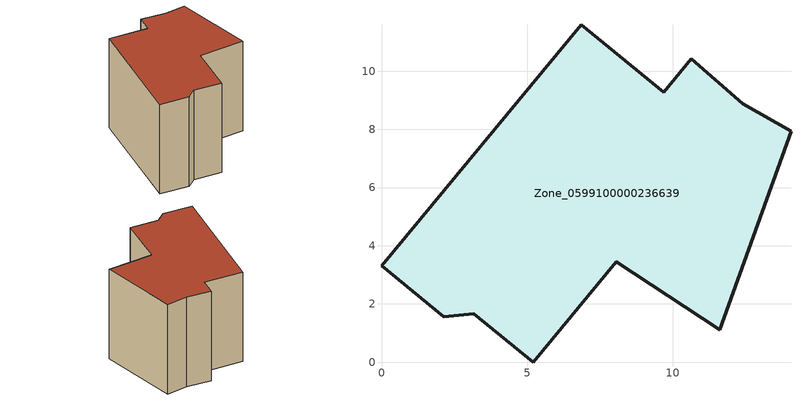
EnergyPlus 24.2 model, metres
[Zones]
Zone_0599100000236639
 floor ground (C_G): 12.42,8.88 14.07,7.94 11.62,1.11 8.06,3.45 5.22,0 3.17,1.67 2.14,1.56 0,3.32 6.87,11.59 9.69,9.27 10.64,10.43 z0
 wall outside (C_F): 14.07,7.94 12.42,8.88 10.64,10.43 9.69,9.27 6.87,11.59 0,3.32 2.14,1.56 3.17,1.67 5.22,0 8.06,3.45 11.62,1.11 14.07,7.94 z0:9.41
 roof outside (C_R): 9.69,9.27 6.87,11.59 0,3.32 2.14,1.56 3.17,1.67 5.22,0 8.06,3.45 11.62,1.11 14.07,7.94 12.42,8.88 10.64,10.43 z9.41
[BUILDING]
Pand.0599100000236639: North Axis=0; Terrain=City; Loads Convergence Tolerance Value=0.04; Temperature Convergence Tolerance Value=0.4; Solar Distribution=FullExterior; Maximum Number of Warmup Days=25; Minimum Number of Warmup Days=1
[Site:Location]
Rotterdam.The.Hague.AP_ZH_NLD Design_Conditions: Latitude=51.96; Longitude=4.45; Time Zone=1; Elevation=-4.5
[SITE:GROUNDTEMPERATURE:BUILDINGSURFACE]
18, 18, 18, 18, 18, 18, 18, 18, 18, 18, 18, 18
[MATERIAL] Thermal Absorptance=0.9; Solar Absorptance=0.7; Visible Absorptance=0.7
Name | Roughness | Thickness | Conductivity | Density | Specific Heat
G.TC.1946 | MediumSmooth | 0.15 | 1 | 540 | 1210
F.TC.1946 | Rough | 0.3 | 0.857143 | 1920 | 840
R.TC.1946 | MediumRough | 0.2 | 0.909091 | 1500 | 1000
[CONSTRUCTION]
C_G: G.TC.1946
C_F: F.TC.1946
C_R: R.TC.1946
[ZONE]
Zone_0599100000236639: Type=1; Multiplier=1; Ceiling Height=Autocalculate; Volume=Autocalculate; Floor Area=autocalculate; Part of Total Floor Area=Yes
[ZONEINFILTRATION:DESIGNFLOWRATE]
Infil_Zone_0599100000236639: Zone or ZoneList or Space or SpaceList=Zone_0599100000236639; Schedule=AlwaysOn; Design Flow Rate Calculation Method=Flow/Area; Flow Rate per Floor Area=0.003; Constant Term Coefficient=1; Temperature Term Coefficient=0; Velocity Term Coefficient=0; Velocity Squared Term Coefficient=0
[HVACTEMPLATE:ZONE:IDEALLOADSAIRSYSTEM]
Zone_0599100000236639: Maximum Heating Supply Air Temperature=50; Minimum Cooling Supply Air Temperature=13; Maximum Heating Supply Air Humidity Ratio=0.0156; Minimum Cooling Supply Air Humidity Ratio=0.0077; Heating Limit=NoLimit; Cooling Limit=NoLimit; Dehumidification Control Type=ConstantSensibleHeatRatio; Cooling Sensible Heat Ratio=0.7; Dehumidification Setpoint=60; Humidification Control Type=None; Humidification Setpoint=30; Outdoor Air Method=None; Outdoor Air Flow Rate per Person=0.00944; Outdoor Air Flow Rate per Zone Floor Area=0; Outdoor Air Flow Rate per Zone=0; Demand Controlled Ventilation Type=None; Outdoor Air Economizer Type=NoEconomizer; Heat Recovery Type=None; Sensible Heat Recovery Effectiveness=0.7; Latent Heat Recovery Effectiveness=0.65
[ZONECONTROL:THERMOSTAT]
ThermostatControl_Zone_0599100000236639: Zone or ZoneList=Zone_0599100000236639; Control Type Schedule=DualSetpointControlType; Control 1=Thermostat_Zone_0599100000236639; Temperature Difference Between Cutout And Setpoint=0
[THERMOSTATSETPOINT:DUALSETPOINT]
Thermostat_Zone_0599100000236639: Heating Setpoint Temperature Schedule=HeatingSetpoint_Zone_0599100000236639; Cooling Setpoint Temperature Schedule=CoolingSetpoint_Zone_0599100000236639
[SCHEDULE:COMPACT]
HeatingSetpoint_Zone_0599100000236639: Through: 12/31, For: AllDays, Until: 24:00, 21
CoolingSetpoint_Zone_0599100000236639: Through: 12/31, For: AllDays, Until: 24:00, 24
DualSetpointControlType: Through: 12/31, For: AllDays, Until: 24:00, 4
AlwaysOn: Through: 12/31, For: AllDays, Until: 24:00, 1
